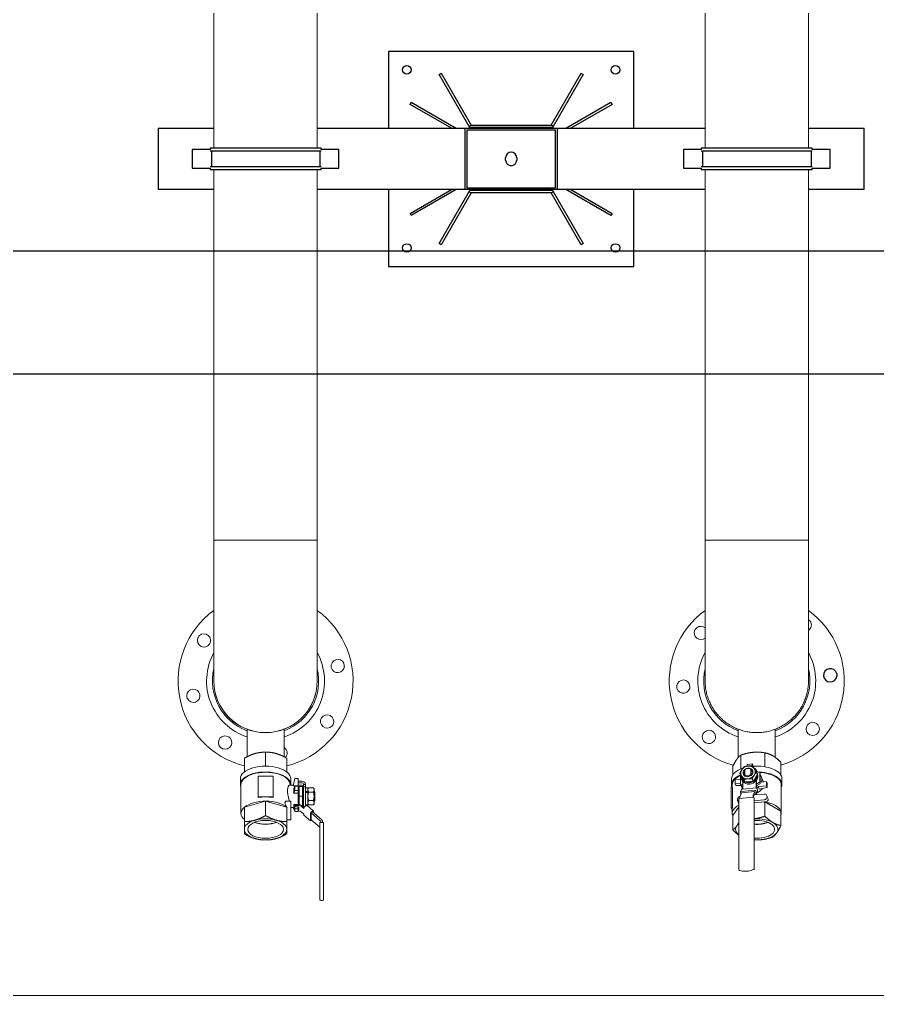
# Model space of a CAD drawing. Header units: millimetres. Extents: x 0 to 100323, y 0 to 59400.
# Drawn here: x 23916 to 25313, y 18704 to 20293 of the extents above; entities that cross this region are included whole.
import ezdxf

# ---------------------------------------------------------------- set-up
doc = ezdxf.new("R2010")
doc.units = ezdxf.units.MM
doc.header["$LTSCALE"] = 100
doc.layers.add('Detail Boundary', color=7, linetype='Continuous', lineweight=18)
doc.layers.add('Visible', color=7, linetype='Continuous', lineweight=25)
doc.layers.add('P_Biomass (BM)', color=150, linetype='Continuous', lineweight=18, true_color=0x007fff)

# ---------------------------------------------------------------- blocks, each defined once
blk = doc.blocks.new('2dDetail1')
at = {"layer": 'Detail Boundary', "flags": 128}
blk.add_lwpolyline([(211.552, 187.035), (311.266, 187.035), (311.266, 264.162), (211.552, 264.162), (211.552, 187.035)], dxfattribs=at)

msp = doc.modelspace()

# ---------------------------------------------------------------- linework, layer by layer
at = {"layer": 'P_Biomass (BM)'}
for p, q in [((24232.5, 20820.6), (24232.5, 20083.4)), ((24400.8, 20820.6), (24400.8, 20083.4)), ((25032.5, 20083.4), (25032.5, 20820.6)), ((25200.8, 20083.4), (25200.8, 20820.6)), ((24232.5, 20047.9), (24232.5, 19444.6)), ((24400.8, 20047.9), (24400.8, 19444.6)), ((25032.5, 19444.6), (25032.5, 20047.9)), ((25200.8, 19444.6), (25200.8, 20047.9)), ((24232.5, 19444.6), (24400.8, 19444.6)), ((24232.5, 19444.6), (24400.8, 19444.6)), ((24232.5, 19444.6), (24232.5, 19215.6)), ((24400.8, 19215.6), (24400.8, 19444.6)), ((25032.5, 19444.6), (25200.8, 19444.6)), ((25032.5, 19444.6), (25032.5, 19444.6)), ((25200.8, 19444.6), (25032.5, 19444.6)), ((25032.5, 19444.6), (25032.5, 19215.6)), ((25200.8, 19444.6), (25200.8, 19444.6)), ((25200.8, 19215.6), (25200.8, 19444.6)), ((24286.5, 19137.1), (24286.5, 19092.1)), ((24346.8, 19137.1), (24346.8, 19092.1)), ((25086.5, 19137.1), (25086.5, 19091.2)), ((25146.8, 19137.1), (25146.8, 19091.1)), ((24282.1, 19067.6), (24282.1, 19089.8)), ((24316.6, 19077), (24316.6, 19099.7)), ((24351.1, 19067.6), (24351.1, 19089.8)), ((25090.8, 19072.4), (25090.8, 19095)), ((25130, 19075.9), (25130, 19098.6)), ((25077.5, 19062.5), (25077.5, 19076.2)), ((25094.2, 19075.3), (25095.2, 19075.4)), ((25094.2, 19074.1), (25094.2, 19075.3)), ((25097.2, 19070.9), (25097.2, 19062.5)), ((25101.4, 19079.8), (25109.3, 19080.5)), ((25107, 19063.4), (25107, 19071.8)), ((25108.9, 19066.8), (25107.3, 19071)), ((25108.8, 19077.5), (25109.1, 19077.2)), ((25111.7, 19074.7), (25109.9, 19079.7)), ((25110.2, 19076.1), (25109.9, 19077.1)), ((25109.9, 19076.4), (25115.7, 19070.9)), ((25115.7, 19070.9), (25115.7, 19069.4)), ((25115.7, 19070.9), (25116.2, 19069.5)), ((25116.2, 19069.5), (25116.2, 19068.7)), ((25155.8, 19062.5), (25155.8, 19083.4)), ((24275.6, 19056.5), (24275.6, 19046.9)), ((24316.6, 19060.4), (24304.5, 19060.4)), ((24304.5, 19060.4), (24304.5, 19026.9)), ((24328.8, 19060.4), (24316.6, 19060.4)), ((24328.8, 19026.9), (24328.8, 19060.4)), ((24357.6, 19056.5), (24357.6, 19046.9)), ((24364.1, 19056.9), (24361.4, 19045.1)), ((24369.6, 19056.9), (24364.1, 19056.9)), ((24369.6, 19045.1), (24369.6, 19056.9)), ((25075.6, 19056.5), (25075.6, 19046.9)), ((25081.4, 19055), (25089.8, 19055.7)), ((25081.4, 19048.1), (25081.4, 19055)), ((25090.3, 19061), (25088.9, 19064.9)), ((25090, 19061.8), (25090, 19047.9)), ((25091.2, 19059.7), (25090.4, 19059.5)), ((25090.9, 19060.1), (25091, 19059.6)), ((25091.7, 19054.9), (25091, 19056.9)), ((25097.1, 19051.3), (25095.7, 19055.1)), ((25110.7, 19052.5), (25109.3, 19056.4)), ((25115.7, 19053.3), (25115.7, 19041.6)), ((25117.5, 19063.5), (25116.1, 19067.4)), ((25121.5, 19066.8), (25116.2, 19069)), ((25116.2, 19054), (25116.2, 19041.6)), ((25118, 19064.6), (25117.2, 19066.6)), ((25122.4, 19064.3), (25121.5, 19066.8)), ((25121.5, 19050.8), (25121.5, 19066.8)), ((25122.4, 19048.3), (25122.4, 19064.3)), ((25123.9, 19060.1), (25127, 19051.8)), ((25157.6, 19056.5), (25157.6, 19046.9)), ((24276.6, 19046.9), (24276.6, 18999.9)), ((24361.6, 19045.8), (24355.6, 19045.8)), ((24356.6, 19046.9), (24356.6, 19045.8)), ((24361.4, 19045.1), (24369.6, 19045.1)), ((24362.4, 19040.1), (24364.4, 19044.3)), ((24364.4, 19037.4), (24364.4, 19044.3)), ((24364.4, 19044.3), (24369.6, 19044.3)), ((24369.6, 19052.3), (24375.6, 19052.3)), ((24375.6, 19049.7), (24369.6, 19049.7)), ((24369.6, 19045.7), (24375.6, 19045.7)), ((24369.6, 19045.1), (24369.6, 19044.3)), ((24369.6, 19037.4), (24369.6, 19044.3)), ((24371.6, 19041.8), (24369.6, 19041.8)), ((24371.6, 19043.8), (24376.6, 19043.8)), ((24371.6, 19043.8), (24371.6, 19027.8)), ((24376.6, 19043.8), (24376.6, 19027.8)), ((24378.6, 19043.5), (24378.6, 19047.1)), ((24378.6, 19047.1), (24381.6, 19047.1)), ((24381.6, 19043.5), (24378.6, 19043.5)), ((24378.6, 19043.5), (24378.6, 19013.6)), ((24381.6, 19043.5), (24381.6, 19047.1)), ((24381.6, 19043.5), (24381.6, 19040.8)), ((24381.6, 19041.8), (24385.6, 19041.8)), ((24381.6, 19035.7), (24381.6, 19040.8)), ((24385.6, 19035.7), (24385.6, 19041.8)), ((24385.6, 19039.8), (24386.7, 19041.7)), ((24386.7, 19041.7), (24394.6, 19041.7)), ((24395.6, 19039.8), (24394.6, 19041.7)), ((24395.6, 19038.2), (24395.6, 19039.8)), ((24395.6, 19027.8), (24395.6, 19038.2)), ((25076.9, 19042.9), (25075.1, 19042.8)), ((25075.1, 19009.2), (25075.1, 19042.8)), ((25076.6, 19046.9), (25076.6, 19042.9)), ((25076.9, 19042.9), (25076.9, 19009.4)), ((25081.4, 19048.1), (25089.8, 19048.8)), ((25082.4, 19045.5), (25081.4, 19048.1)), ((25091, 19045.3), (25082.4, 19045.5)), ((25090, 19047.9), (25094, 19046.2)), ((25090.9, 19045.4), (25090, 19047.9)), ((25092, 19038.8), (25090, 19034.8)), ((25090.9, 19045.4), (25094, 19044.1)), ((25091, 19045.4), (25093.1, 19039.5)), ((25113.8, 19037.7), (25091.2, 19035.6)), ((25115.7, 19041.6), (25093.1, 19039.5)), ((25094, 19051.3), (25094, 19039.6)), ((25116.2, 19047.6), (25121.5, 19050.8)), ((25116.2, 19044.6), (25122.4, 19048.3)), ((25117.4, 19040.3), (25117.9, 19036.5)), ((25119.3, 19043.7), (25132.6, 19045)), ((25119.3, 19043.7), (25120.7, 19039.7)), ((25133.6, 19042.3), (25120.7, 19039.7)), ((25121.5, 19050.8), (25122.4, 19048.3)), ((25124, 19051.1), (25132.6, 19051.9)), ((25132.6, 19045), (25132.6, 19051.9)), ((25132.6, 19051.9), (25133.6, 19049.2)), ((25132.6, 19045), (25133.6, 19042.3)), ((25133.6, 19042.3), (25133.6, 19049.2)), ((25156.6, 19046.9), (25156.6, 18999.9)), ((24304.5, 19026.9), (24316.6, 19026.9)), ((24304.5, 19025.9), (24304.5, 19026.9)), ((24316.6, 19026.9), (24328.8, 19026.9)), ((24328.8, 19025.9), (24328.8, 19026.9)), ((24362.4, 19033.1), (24364.4, 19037.4)), ((24362.4, 19033.1), (24369.6, 19033.1)), ((24364.4, 19037.4), (24369.6, 19037.4)), ((24369.6, 19037.4), (24369.6, 19033.1)), ((24369.6, 19033.1), (24369.6, 19014.6)), ((24371.6, 19027.8), (24376.6, 19027.8)), ((24371.6, 19027.8), (24371.6, 19014.6)), ((24378.6, 19035.8), (24376.6, 19035.8)), ((24378.6, 19035.7), (24376.6, 19035.7)), ((24376.6, 19027.8), (24376.6, 19012.2)), ((24376.6, 19024.9), (24378.6, 19024.9)), ((24381.6, 19034.1), (24381.6, 19035.7)), ((24385.6, 19035.7), (24381.6, 19035.7)), ((24381.6, 19034.1), (24381.6, 19033.8)), ((24381.6, 19025.8), (24381.6, 19033.8)), ((24385.6, 19033.8), (24381.6, 19033.8)), ((24381.6, 19025.8), (24381.6, 19013.6)), ((24385.6, 19034.6), (24385.6, 19035.7)), ((24385.6, 19034.6), (24385.6, 19033.8)), ((24385.6, 19013.8), (24385.6, 19033.8)), ((24386.7, 19034.7), (24394.6, 19034.7)), ((24396.6, 19034.8), (24395.6, 19035.8)), ((24395.6, 19017.4), (24395.6, 19027.8)), ((24396.6, 19034.8), (24396.6, 19034.6)), ((24396.6, 19034.6), (24396.6, 19026.1)), ((24396.6, 19026.1), (24396.6, 19020.8)), ((25087.4, 18909.7), (25087.4, 19023.6)), ((25110.3, 19026.4), (25088.7, 19024.4)), ((25088.9, 19025.4), (25088.9, 19024.4)), ((25091.9, 19033.7), (25089.3, 19028.2)), ((25090.4, 19030.5), (25089.9, 19034)), ((25091.9, 19033.7), (25113.6, 19035.7)), ((25110.6, 19027.4), (25110.6, 19026.4)), ((25113.6, 19035.7), (25110.9, 19030.2)), ((25114, 19032.8), (25111.3, 19027.3)), ((25112.6, 19024.3), (25112, 19025.8)), ((25127.9, 19031.5), (25112.6, 19030.1)), ((25112.6, 18910.2), (25112.6, 19024.2)), ((25112.6, 19020.4), (25127.9, 19021.8)), ((25114.7, 19030.9), (25113, 19030.8)), ((25113.6, 19035.7), (25114, 19032.8)), ((25116, 19032.5), (25115.5, 19036.4)), ((25117.8, 19035.7), (25115.9, 19031.7)), ((25116.4, 19032.8), (25116.8, 19032.8)), ((25116.6, 19033.3), (25116.8, 19032.8)), ((25116.8, 19032.8), (25116.8, 19033.6)), ((25134.8, 19024.1), (25133.1, 19028.6)), ((24316.6, 19019.9), (24282.1, 19009.9)), ((24282.1, 19009.9), (24282.1, 18986.6)), ((24351.1, 19009.9), (24316.6, 19019.9)), ((24316.6, 19019.9), (24316.6, 18996.5)), ((24350.2, 19019.9), (24357.6, 19019.9)), ((24351.1, 19009.9), (24351.1, 18986.6)), ((24357.6, 19009.4), (24357.6, 19019.9)), ((24362.6, 19009.8), (24357.6, 19009.8)), ((24357.6, 19009.4), (24357.6, 18990.4)), ((24364.1, 19003.5), (24361.6, 19009.8)), ((24369.6, 19014.6), (24362.4, 19014.6)), ((24362.4, 19014.6), (24364.4, 19007.3)), ((24362.4, 19010.6), (24364.4, 19003.3)), ((24364.4, 19007.3), (24364.4, 19003.3)), ((24364.4, 19007.3), (24369.6, 19007.3)), ((24370.9, 19014.6), (24364.7, 19014.6)), ((24364.7, 19012.9), (24364.7, 19014.6)), ((24370.9, 19012.9), (24364.7, 19012.9)), ((24364.7, 19012.9), (24364.7, 19010.6)), ((24370.9, 19010.6), (24364.7, 19010.6)), ((24369.6, 19014.6), (24369.6, 19014.6)), ((24369.6, 19007.3), (24369.6, 19010.6)), ((24370.9, 19007.9), (24369.6, 19007.9)), ((24369.6, 19007.3), (24369.6, 19003.3)), ((24369.6, 19006.1), (24370.9, 19006.1)), ((24370.9, 19006.1), (24370.9, 19010.6)), ((24379, 19007.7), (24374.5, 19011.6)), ((24379.3, 19009.8), (24375.9, 19012.8)), ((24378.6, 19019.8), (24376.6, 19019.8)), ((24378.6, 19013.6), (24378.6, 19010.5)), ((24379, 19007.7), (24379, 19009)), ((24382.9, 19013.1), (24380, 19010.6)), ((24381.6, 19013.8), (24385.6, 19013.8)), ((24383.8, 19013.5), (24394.4, 19004.3)), ((24385.6, 19015.8), (24386.7, 19014)), ((24386.7, 19020.9), (24394.6, 19020.9)), ((24386.7, 19014), (24394.6, 19014)), ((24395.6, 19015.8), (24394.6, 19014)), ((24396.6, 19020.8), (24395.6, 19019.8)), ((24395.6, 19015.8), (24395.6, 19017.4)), ((25076.9, 19009.4), (25075.1, 19009.2)), ((25076.6, 19005), (25075.1, 19009.2)), ((25076.6, 19006.9), (25076.6, 18999.9)), ((25087.4, 19010.4), (25077.5, 18996.3)), ((25086.9, 19016.7), (25085.2, 19021.3)), ((25130, 19018.7), (25112.6, 19017.1)), ((25155.8, 19003.5), (25130, 19018.7)), ((25130, 19018.7), (25130, 18995.4)), ((24357.6, 18989.7), (24357.6, 18990.4)), ((24364.3, 19003.5), (24364.1, 19003.5)), ((24364.4, 19003.3), (24369.6, 19003.3)), ((24370.9, 19003.9), (24369.6, 19003.9)), ((24379, 18998.7), (24374.5, 19002.6)), ((24379, 18997.5), (24379, 18998.7)), ((24379, 18997.2), (24389.7, 18988.1)), ((24389.6, 18988.3), (24389.6, 18999.8)), ((24390.6, 19001.4), (24393.5, 19003.9)), ((24393.1, 19002.6), (24391, 19000.7)), ((24391, 19000.7), (24391, 18989.7)), ((24391, 19000.7), (24405.7, 18988)), ((24391, 18989.7), (24405.1, 18977.5)), ((24393.1, 19002.6), (24407.9, 18989.8)), ((24394.5, 19001.4), (24394.5, 19004.1)), ((25077.5, 18996.3), (25077.5, 18973)), ((25155.8, 19003.5), (25155.8, 18980.2)), ((24351.1, 18989.7), (24357.6, 18989.7)), ((24390.6, 18988.4), (24391.6, 18989.2)), ((24405.1, 18870.5), (24405.1, 18984.4)), ((24406.6, 18986.1), (24406.6, 18985.1)), ((24406.6, 18985.1), (24409.6, 18985.1)), ((24409.6, 18986.1), (24409.6, 18985.1)), ((24411.1, 18984.4), (24411.1, 18870.5)), ((25088.1, 18907.7), (25087.5, 18909.2)), ((24405.1, 18870.5), (24405.1, 18859.5)), ((24411.1, 18859.5), (24411.1, 18870.5)), ((24406.6, 18858), (24409.6, 18858))]:
    msp.add_line(p, q, dxfattribs=at)
for centre, radius, start, end in [((24316.6, 19215.6), 142.5, 126.1944, 255.9892), ((24316.6, 19215.6), 142.5, 284.0108, 53.8056), ((25116.6, 19215.6), 142.5, 126.1944, 254.4678), ((25116.6, 19215.6), 142.5, 285.9572, 53.8056), ((25194.7, 19306.8), 10.8, 304.5295, 36.5033), ((24216.4, 19281.6), 10.8, 159.5753, 133.7362), ((25025.5, 19293.7), 10.8, 152.3424, 310.585), ((25025.5, 19293.7), 10.8, 49.415, 126.5033), ((24316.6, 19215.6), 96, 151.2304, 251.6958), ((24316.6, 19215.6), 96, 288.3042, 28.7696), ((25116.6, 19215.6), 96, 151.2304, 251.6958), ((25116.6, 19215.6), 96, 288.3042, 28.7696), ((24434.2, 19239.9), 10.8, 24.5753, 358.7362), ((24316.6, 19215.6), 86.5, 166.614, 249.601), ((24316.6, 19215.6), 86.5, 290.399, 13.386), ((25116.6, 19215.6), 86.5, 166.614, 249.601), ((25116.6, 19215.6), 86.5, 290.399, 13.386), ((24316.6, 19215.6), 84.2, 180, 0), ((24316.6, 19215.6), 84.1, 180, 0), ((24997, 19206.4), 10.8, 197.3424, 171.5033), ((24199.1, 19191.4), 10.8, 204.5753, 178.7362), ((24416.9, 19149.7), 10.8, 339.5753, 313.7362), ((25038.6, 19124.5), 10.8, 242.3424, 216.5033), ((25207.8, 19137.6), 10.8, 332.3424, 306.5033), ((24250.7, 19115.4), 10.8, 249.5753, 223.7362), ((24340.9, 19098.1), 10.8, 318.5962, 56.6725), ((25111.1, 18910.2), 1.5, 294.2172, 0), ((25088.9, 18909.7), 1.5, 180, 200.2548), ((25089.5, 18908.3), 1.5, 200.2548, 255.1433), ((24406.6, 18859.5), 1.5, 180, 270), ((24409.6, 18859.5), 1.5, 270, 0)]:
    msp.add_arc(centre, radius, start, end, dxfattribs=at)
for centre, major_axis, ratio, start_param, end_param in [((24316.6, 19056.5), (41, 0), 0.5, 0, 3.141593), ((25116.6, 19056.5), (-41, 0), 0.5, 5.302339, 6.283185), ((25102.3, 19066.7), (-11.3, -4.2), 0.85165, 5.455089, 6.502286), ((25104.1, 19061.7), (-13.1, -4.8), 0.85165, 6.057227, 9.954846), ((25102.3, 19066.7), (-11.3, -4.2), 0.85165, 4.407891, 5.455089), ((25102.3, 19066.7), (-7.51, -2.77), 0.85165, 5.083023, 6.874352), ((25102.4, 19066.3), (-6.57, -2.42), 0.85165, 5.269821, 6.702446), ((25102.1, 19067.2), (6.57, 2.42), 0.85165, 0.470695, 2.061901), ((25102.3, 19066.7), (7.51, 2.77), 0.85165, 0.591167, 1.94143), ((25102, 19073.8), (-0.55, 5.97), 0.157136, 0, 1.007821), ((25102.3, 19066.7), (11.3, 4.2), 0.85165, 0.219101, 1.266298), ((25102.3, 19066.7), (7.51, 2.77), 0.85165, 5.083023, 6.874352), ((25102.4, 19066.3), (6.57, 2.42), 0.85165, 5.203494, 6.753881), ((25109.9, 19074.5), (-0.55, 5.97), 0.157136, 5.752309, 7.323105), ((25109.9, 19074.5), (-0.28, 2.99), 0.157136, 5.752309, 6.820249), ((25116.6, 19056.5), (41, 0), 0.5, 0, 1.7101), ((25102.3, 19066.7), (11.3, 4.2), 0.85165, 5.455089, 6.502286), ((24316.6, 19046.9), (41, 0), 0.5, 6.231818, 9.646092), ((24316.6, 19046.9), (40, 0), 0.5, 0, 3.141593), ((25116.6, 19046.9), (-41, 0), 0.5, 5.426075, 6.478598), ((25116.6, 19046.9), (-40, 0), 0.5, 5.440829, 6.283185), ((25107, 19053.9), (16.9, 6.2), 0.85165, 2.555602, 2.613002), ((25104.8, 19059.8), (-13.1, -4.8), 0.85165, 0, 0.362448), ((25102.3, 19066.7), (-11.3, -4.2), 0.85165, 0.219101, 1.266298), ((25104.8, 19059.8), (-13.1, -4.8), 0.85165, 0.362448, 2.170148), ((25104, 19062.1), (-6.57, -2.42), 0.85165, 5.805846, 5.896738), ((25102.1, 19067.2), (-6.57, -2.42), 0.85165, 0.470695, 2.061901), ((25102.3, 19066.7), (-7.51, -2.77), 0.85165, 0.591167, 1.94143), ((25102.3, 19066.7), (11.3, 4.2), 0.85165, 4.407891, 5.455089), ((25104, 19062.1), (6.57, 2.42), 0.85165, 0.386447, 0.470695), ((25104.8, 19059.8), (13.1, 4.8), 0.85165, 5.311741, 6.283185), ((25116.6, 19046.9), (41, 0), 0.5, 6.061871, 7.766096), ((25116.6, 19046.9), (40, 0), 0.5, 0, 1.448844), ((25107, 19053.9), (16.9, 6.2), 0.85165, 5.697207, 6.497541), ((24358.3, 19027.8), (-2.2, -18), 0.197595, 1.894096, 2.342282), ((24375.6, 19047.1), (6, 0), 0.866025, 0, 1.570796), ((24375.6, 19047.1), (3, 0), 0.866025, 0, 1.570796), ((24375.6, 19043.1), (3, 0), 0.866025, 0, 1.570796), ((25107, 19053.9), (-16.9, -6.2), 0.85165, 6.20278, 6.260181), ((25107, 19053.9), (-16.9, -6.2), 0.85165, 0.174082, 0.441935), ((25093.3, 19038.1), (-1.35, 0.65), 0.955761, 5.275966, 6.283185), ((25114, 19036.2), (-1.35, 0.65), 0.955761, 3.70517, 5.275966), ((25115.9, 19040.2), (1.35, -0.65), 0.955761, 0.563577, 2.134374), ((25107, 19053.9), (-16.9, -6.2), 0.85165, 1.826071, 2.030085), ((24316.6, 19006.9), (-40, 0), 0.5, 4.712389, 5.021485), ((24316.6, 19006.9), (-40, 0), 0.5, 4.403293, 4.712389), ((25090.5, 19023.2), (-5.25, -1.94), 0.85165, 4.660526, 6.958607), ((25088.9, 19023.6), (-1.5, 0), 0.5, 4.894844, 6.283185), ((25090, 19022.4), (-0.55, 5.97), 0.157136, 0.254521, 1.03992), ((25091.4, 19034.1), (-1.35, 0.65), 0.955761, 5.275966, 6.846763), ((25110.6, 19025.6), (1.5, 0), 0.5, 0.182455, 1.753252), ((25111.7, 19024.4), (-0.55, 5.97), 0.157136, 0.254521, 1.03992), ((25111.7, 19024.4), (-0.28, 2.99), 0.157136, 0.254521, 0.860397), ((25111.1, 19024.2), (1.5, 0), 0.5, 0, 0.182455), ((25114.5, 19032.4), (1.35, -0.65), 0.955761, 5.275966, 6.846763), ((25116.4, 19036.3), (1.35, -0.65), 0.955761, 0, 0.563577), ((25127.9, 19026.7), (5.25, 1.94), 0.85165, 4.407891, 7.549484), ((24316.6, 18999.9), (-40, 0), 0.5, 3.636557, 6.813792), ((24358.3, 19027.8), (3.7, -18), 0.111151, 0.276951, 0.725137), ((24370.9, 19008.5), (-7, 0), 0.866025, 3.926991, 4.712389), ((24370.9, 19008.5), (-5, 0), 0.866025, 3.926991, 4.712389), ((24384.6, 19013.6), (-6, 0), 0.866025, 0, 0.650369), ((24380, 19009.9), (-0.98, -1.13), 0.353553, 4.324792, 5.895589), ((24384.6, 19013.6), (-3, 0), 0.866025, 0, 0.509755), ((24382.9, 19012.3), (0.98, 1.13), 0.353553, 0, 1.1832), ((25116.6, 18999.9), (-40, 0), 0.5, 5.53041, 6.486523), ((25116.6, 19006.9), (-40, 0), 0.5, 6.156545, 6.283185), ((25116.6, 18999.9), (40, 0), 0.5, 6.079847, 7.541473), ((24316.6, 18974), (-34.5, 0), 0.5, 4.18879, 5.235988), ((24316.6, 18999.9), (-40, 0), 0.5, 2.610986, 2.646629), ((24370.9, 18999.5), (-5, 0), 0.866025, 3.926991, 4.712389), ((24380, 18998.4), (-0.98, -1.13), 0.353553, 5.895589, 6.283185), ((24390.6, 19000.7), (-0.98, -1.13), 0.353553, 4.324792, 5.895589), ((24393.5, 19003.1), (0.98, 1.13), 0.353553, 5.895589, 7.466385), ((24403.6, 18986.1), (6, 0), 0.866025, 0, 0.785398), ((25116.6, 18974), (-34.5, 0), 0.5, 3.847647, 4.82896), ((24316.6, 18974), (-34.5, 0), 0.5, 5.235988, 6.283185), ((24316.6, 18974), (-34.5, 0), 0.5, 0, 1.047198), ((24316.6, 18996.2), (28.3, 0), 0.5, 4.019103, 5.405675), ((24316.6, 18996.2), (27.4, 0), 0.5, 4.026243, 5.398535), ((24316.6, 18974), (34.5, 0), 0.5, 0, 1.047198), ((24316.6, 18974), (34.5, 0), 0.5, 5.235988, 6.283185), ((24390.6, 18989.2), (-0.98, -1.13), 0.353553, 5.895589, 7.466385), ((24406.6, 18984.4), (-1.5, 0), 0.5, 4.712389, 6.283185), ((24403.6, 18986.1), (3, 0), 0.866025, 0, 0.785398), ((24409.6, 18984.4), (1.5, 0), 0.5, 0, 1.570796), ((25116.6, 18974), (-34.5, 0), 0.5, 5.942042, 6.845284), ((25116.6, 18974), (-34.5, 0), 0.5, 5.721086, 5.942042), ((25116.6, 18974), (29.1, 0), 0.5, 4.573902, 7.992468), ((25116.6, 18996.2), (27.4, 0), 0.5, 4.565415, 5.398535), ((25116.6, 18996.2), (28.3, 0), 0.5, 4.569945, 5.405675), ((25116.6, 18974), (34.5, 0), 0.5, 5.942042, 6.989239), ((24316.6, 18974), (34.5, 0), 0.5, 4.18879, 5.235988), ((25116.6, 18974), (34.5, 0), 0.5, 4.894844, 5.942042), ((25116.6, 18974), (34.5, 0), 0.5, 4.595818, 4.894844)]:
    msp.add_ellipse(centre, major_axis=major_axis, ratio=ratio, start_param=start_param, end_param=end_param, dxfattribs=at)
msp.add_ellipse((24316.6, 18974), major_axis=(29.1, 0), ratio=0.5, dxfattribs=at)
for points, knots in [([(25200.8, 19315.6), (25201.4, 19315.2), (25202.1, 19314.6), (25202.9, 19313.8), (25203.1, 19313.5), (25203.3, 19313.2)], [-2.0661836, -2.0661836, -2.0661836, -2.0661836, -1.8229843, -1.8229843, -1.7097702, -1.7097702, -1.7097702, -1.7097702]), ([(25016, 19298.7), (25016.1, 19299), (25016.3, 19299.2), (25016.9, 19300.3), (25017.5, 19301), (25018.5, 19301.9), (25018.8, 19302.1), (25019.1, 19302.3)], [-2.1952792, -2.1952792, -2.1952792, -2.1952792, -2.0993492, -2.0993492, -1.8229843, -1.8229843, -1.7097702, -1.7097702, -1.7097702, -1.7097702]), ([(24206.3, 19285.3), (24206.4, 19285.6), (24206.5, 19285.9), (24207.1, 19287), (24207.6, 19287.8), (24208.4, 19288.8), (24208.7, 19289.1), (24208.9, 19289.4)], [-2.1952792, -2.1952792, -2.1952792, -2.1952792, -2.0993492, -2.0993492, -1.8229843, -1.8229843, -1.7097702, -1.7097702, -1.7097702, -1.7097702]), ([(24443.9, 19244.3), (24444.1, 19244), (24444.2, 19243.8), (24444.6, 19242.6), (24444.8, 19241.7), (24444.9, 19240.4), (24444.9, 19240), (24444.9, 19239.6)], [-2.1952792, -2.1952792, -2.1952792, -2.1952792, -2.0993492, -2.0993492, -1.8229843, -1.8229843, -1.7097702, -1.7097702, -1.7097702, -1.7097702]), ([(25200.8, 19215.6), (25200.8, 19213), (25200.7, 19210.3), (25200.1, 19204.8), (25199.7, 19202), (25198.6, 19196.4), (25197.9, 19193.7), (25196.3, 19188.4), (25195.4, 19185.8), (25193.4, 19181), (25192.2, 19178.6), (25189.6, 19173.7), (25188.2, 19171.2), (25185, 19166.5), (25183.3, 19164.2), (25179.8, 19160), (25178, 19158), (25174.3, 19154.3), (25172.3, 19152.5), (25168, 19148.9), (25165.7, 19147.2), (25161, 19144.1), (25158.6, 19142.6), (25153.7, 19140), (25151.2, 19138.9), (25146.4, 19136.9), (25143.9, 19136), (25138.6, 19134.3), (25135.8, 19133.6), (25130.3, 19132.5), (25127.5, 19132.1), (25121.9, 19131.6), (25119.2, 19131.5), (25116.6, 19131.5), (25114, 19131.5), (25111.3, 19131.6), (25105.8, 19132.1), (25103, 19132.5), (25097.4, 19133.6), (25094.7, 19134.3), (25089.4, 19136), (25086.8, 19136.9), (25082, 19138.9), (25079.6, 19140), (25074.7, 19142.6), (25072.2, 19144.1), (25067.5, 19147.2), (25065.2, 19148.9), (25061, 19152.5), (25059, 19154.3), (25055.3, 19158), (25053.5, 19160), (25049.9, 19164.2), (25048.2, 19166.5), (25045.1, 19171.2), (25043.6, 19173.7), (25041, 19178.6), (25039.9, 19181), (25037.9, 19185.8), (25037, 19188.4), (25035.3, 19193.7), (25034.6, 19196.4), (25033.5, 19202), (25033.1, 19204.8), (25032.6, 19210.3), (25032.5, 19213), (25032.5, 19215.6)], [37.386901, 37.386901, 37.386901, 37.386901, 38.165794, 38.165794, 38.944688, 38.944688, 39.723582, 39.723582, 40.502476, 40.502476, 41.281369, 41.281369, 42.060263, 42.060263, 42.839157, 42.839157, 43.618051, 43.618051, 44.396944, 44.396944, 45.175838, 45.175838, 45.954732, 45.954732, 46.733626, 46.733626, 47.51252, 47.51252, 48.291413, 48.291413, 49.070307, 49.070307, 49.849201, 49.849201, 49.849201, 50.628095, 50.628095, 51.406988, 51.406988, 52.185882, 52.185882, 52.964776, 52.964776, 53.74367, 53.74367, 54.522563, 54.522563, 55.301457, 55.301457, 56.080351, 56.080351, 56.859245, 56.859245, 57.638138, 57.638138, 58.417032, 58.417032, 59.195926, 59.195926, 59.97482, 59.97482, 60.753713, 60.753713, 61.532607, 61.532607, 62.311501, 62.311501, 62.311501, 62.311501]), ([(24986.7, 19203.2), (24986.7, 19203.3), (24986.6, 19203.4), (24986.2, 19204.9), (24986.1, 19206.3), (24986.3, 19207.8), (24986.3, 19207.9), (24986.4, 19208)], [-3.2252988, -3.2252988, -3.2252988, -3.2252988, -3.177097, -3.177097, -2.688345, -2.688345, -2.659356, -2.659356, -2.659356, -2.659356]), ([(24189.3, 19186.9), (24189.2, 19187.2), (24189.1, 19187.5), (24188.7, 19188.7), (24188.5, 19189.6), (24188.4, 19190.9), (24188.3, 19191.2), (24188.4, 19191.6)], [-2.1952792, -2.1952792, -2.1952792, -2.1952792, -2.0993492, -2.0993492, -1.8229843, -1.8229843, -1.7097702, -1.7097702, -1.7097702, -1.7097702]), ([(24426.9, 19145.9), (24426.8, 19145.6), (24426.7, 19145.3), (24426.2, 19144.2), (24425.7, 19143.4), (24424.8, 19142.4), (24424.6, 19142.2), (24424.3, 19141.9)], [-2.1952792, -2.1952792, -2.1952792, -2.1952792, -2.0993492, -2.0993492, -1.8229843, -1.8229843, -1.7097702, -1.7097702, -1.7097702, -1.7097702]), ([(25033.6, 19115), (25033.3, 19115.1), (25033, 19115.3), (25032, 19115.9), (25031.3, 19116.5), (25030.4, 19117.5), (25030.2, 19117.8), (25029.9, 19118.1)], [-2.1952792, -2.1952792, -2.1952792, -2.1952792, -2.0993492, -2.0993492, -1.8229843, -1.8229843, -1.7097702, -1.7097702, -1.7097702, -1.7097702]), ([(24246.9, 19105.3), (24246.6, 19105.4), (24246.3, 19105.5), (24245.2, 19106.1), (24244.4, 19106.6), (24243.4, 19107.4), (24243.2, 19107.7), (24242.9, 19107.9)], [-2.1952792, -2.1952792, -2.1952792, -2.1952792, -2.0993492, -2.0993492, -1.8229843, -1.8229843, -1.7097702, -1.7097702, -1.7097702, -1.7097702]), ([(24355.4, 19019.9), (24355.3, 19019.9), (24355.3, 19019.9), (24355.1, 19021), (24354.8, 19022.1), (24354.3, 19024.2), (24354, 19025.4), (24353.5, 19027.7), (24353.2, 19028.9), (24352.8, 19031.3), (24352.6, 19032.5), (24352.4, 19034.7), (24352.3, 19035.8), (24352.3, 19037.8), (24352.4, 19038.8), (24352.6, 19040.6), (24352.8, 19041.4), (24353.2, 19042.9), (24353.5, 19043.5), (24354, 19044.5), (24354.3, 19044.9), (24354.8, 19045.5), (24355.1, 19045.7), (24355.4, 19045.8), (24355.5, 19045.8), (24355.6, 19045.8)], [-7.240544, -7.240544, -7.240544, -7.240544, -7.234895, -7.234895, -6.89071, -6.89071, -6.545941, -6.545941, -6.201171, -6.201171, -5.856402, -5.856402, -5.511633, -5.511633, -5.166863, -5.166863, -4.822094, -4.822094, -4.477324, -4.477324, -4.132555, -4.132555, -3.78837, -3.78837, -3.665738, -3.665738, -3.665738, -3.665738]), ([(25126.1, 19040.8), (25125.7, 19040), (25125.1, 19039.3), (25123.9, 19037.9), (25123.1, 19037.2), (25121.4, 19036), (25120.5, 19035.4), (25118.6, 19034.4), (25117.7, 19034), (25116.8, 19033.6)], [-10.275322, -10.275322, -10.275322, -10.275322, -9.988957, -9.988957, -9.644187, -9.644187, -9.300003, -9.300003, -9.00433, -9.00433, -9.00433, -9.00433]), ([(25134.8, 19024.1), (25135, 19023.5), (25135.1, 19023), (25135.1, 19021.9), (25134.9, 19021.3), (25134.3, 19020.3), (25133.9, 19019.9), (25132.8, 19019.3), (25132.1, 19019), (25130.6, 19018.8), (25129.7, 19018.8), (25128.9, 19019)], [-1.979195, -1.979195, -1.979195, -1.979195, -1.811906, -1.811906, -1.600265, -1.600265, -1.388625, -1.388625, -1.137758, -1.137758, -0.886891, -0.886891, -0.886891, -0.886891]), ([(24350.2, 19019.9), (24349.9, 19019.9), (24349.5, 19019.8), (24349, 19019.5), (24348.7, 19019.1), (24348.3, 19018.3), (24348.2, 19017.7), (24348.2, 19017.1), (24348.2, 19016.5), (24348.3, 19015.8), (24348.7, 19014.3), (24349, 19013.6), (24349.7, 19012.3), (24350.1, 19011.6), (24351, 19010.3), (24351.4, 19009.8), (24351.8, 19009.4)], [-0.604094, -0.604094, -0.604094, -0.604094, -0.42328, -0.42328, -0.21164, -0.21164, 0, 0, 0, 0.21164, 0.21164, 0.42328, 0.42328, 0.674147, 0.674147, 0.925014, 0.925014, 0.925014, 0.925014]), ([(25086.9, 19016.7), (25087, 19016.6), (25087, 19016.5), (25087.2, 19016.2), (25087.3, 19016), (25087.4, 19015.9)], [0.1672897, 0.1672897, 0.1672897, 0.1672897, 0.2116401, 0.2116401, 0.3095525, 0.3095525, 0.3095525, 0.3095525]), ([(25089.1, 18906.8), (25090.5, 18906.4), (25092, 18906.1), (25095, 18905.8), (25096.6, 18905.7), (25099.7, 18905.8), (25101.2, 18905.9), (25104.3, 18906.4), (25105.8, 18906.8), (25108.8, 18907.7), (25110.3, 18908.2), (25111.7, 18908.9)], [5.8975334, 5.8975334, 5.8975334, 5.8975334, 6.0517941, 6.0517941, 6.2060549, 6.2060549, 6.3603157, 6.3603157, 6.5145765, 6.5145765, 6.6688372, 6.6688372, 6.6688372, 6.6688372])]:
    msp.add_open_spline(points, degree=3, knots=knots, dxfattribs=at)
for points, weights in [([(24282.1, 19089.8), (24291.4, 19095.1), (24299.4, 19097.4)], [1.65050105335, 1.77816775413, 1.77816775413]), ([(24299.4, 19097.4), (24307.4, 19099.7), (24316.6, 19099.7)], [1.77816775413, 1.77816775413, 1.65050105335]), ([(24316.6, 19099.7), (24325.9, 19099.7), (24333.9, 19097.4)], [1.65050105335, 1.77816775413, 1.77816775413]), ([(24333.9, 19097.4), (24341.9, 19095.1), (24351.1, 19089.8)], [1.77816775413, 1.77816775413, 1.65050105335]), ([(25077.5, 19076.2), (25081, 19083.9), (25084.1, 19088.2)], [1.65050105335, 1.77816775413, 1.77816775413]), ([(25084.1, 19088.2), (25087.2, 19092.6), (25090.8, 19095)], [1.77816775413, 1.77816775413, 1.65050105335]), ([(25090.8, 19095), (25101.3, 19098.6), (25110.4, 19099.4)], [1.65050105335, 1.77816775413, 1.77816775413]), ([(25110.4, 19099.4), (25119.5, 19100.3), (25130, 19098.6)], [1.77816775413, 1.77816775413, 1.65050105335]), ([(25130, 19098.6), (25136.9, 19097.2), (25142.9, 19093.7)], [1.65050105335, 1.77816775413, 1.77816775413]), ([(25142.9, 19093.7), (25148.9, 19090.1), (25155.8, 19083.4)], [1.77816775413, 1.77816775413, 1.65050105335]), ([(25088.9, 19064.9), (25090.5, 19068.4), (25092.1, 19070.9)], [1.66506350946, 1.79385662014, 1.79385662014]), ([(25092.1, 19070.9), (25093.7, 19073.5), (25095.7, 19075.9)], [1.79385662014, 1.79385662014, 1.66506350946]), ([(25095.7, 19075.9), (25099.1, 19076.8), (25102.3, 19077.1)], [1.66506350946, 1.79385662014, 1.79385662014]), ([(25097.2, 19070.9), (25097.3, 19071.3), (25097.4, 19071.6)], [1.09389498572, 1.12552357002, 1.14874156311]), ([(25102.3, 19077.1), (25105.5, 19077.3), (25109.3, 19077.2)], [1.79385662014, 1.79385662014, 1.66506350946]), ([(25107.2, 19072.5), (25107.1, 19072.2), (25107, 19071.8)], [1.14874156311, 1.12552357002, 1.09389498572]), ([(25107.3, 19071), (25107.3, 19071.7), (25107.2, 19072.5)], [1, 1.0040506254, 1]), ([(25109.3, 19077.2), (25110.9, 19075.1), (25112.5, 19072.8)], [1.66506350946, 1.79385662014, 1.79385662014]), ([(25112.5, 19072.8), (25114.1, 19070.5), (25116.1, 19067.4)], [1.79385662014, 1.79385662014, 1.66506350946]), ([(25092.1, 19060.5), (25090.5, 19062.8), (25088.9, 19064.9)], [1.79385662014, 1.79385662014, 1.66506350946]), ([(25093.9, 19055.6), (25092.3, 19057.9), (25090.3, 19061)], [1.79385662014, 1.79385662014, 1.66506350946]), ([(25095.7, 19055.1), (25093.7, 19058.3), (25092.1, 19060.5)], [1.66506350946, 1.79385662014, 1.79385662014]), ([(25097.1, 19051.3), (25095.5, 19053.3), (25093.9, 19055.6)], [1.66506350946, 1.79385662014, 1.79385662014]), ([(25095.7, 19055.1), (25099.1, 19056), (25102.3, 19056.3)], [1.66506350946, 1.79385662014, 1.79385662014]), ([(25097.4, 19060.8), (25097.3, 19061.7), (25097.2, 19062.5)], [1.14874156311, 1.12552357002, 1.09389498572]), ([(25102.3, 19056.3), (25105.5, 19056.6), (25109.3, 19056.4)], [1.79385662014, 1.79385662014, 1.66506350946]), ([(25107, 19063.4), (25107.1, 19062.6), (25107.2, 19061.7)], [1.09389498572, 1.12552357002, 1.14874156311]), ([(25107.2, 19061.7), (25107.3, 19062.1), (25107.3, 19062.5)], [1, 1.0040506254, 1]), ([(25112.5, 19062.4), (25110.9, 19059.9), (25109.3, 19056.4)], [1.79385662014, 1.79385662014, 1.66506350946]), ([(25114.3, 19057.5), (25112.7, 19054.9), (25110.7, 19052.5)], [1.79385662014, 1.79385662014, 1.66506350946]), ([(25116.1, 19067.4), (25114.1, 19065), (25112.5, 19062.4)], [1.66506350946, 1.79385662014, 1.79385662014]), ([(25117.5, 19063.5), (25115.9, 19060), (25114.3, 19057.5)], [1.66506350946, 1.79385662014, 1.79385662014]), ([(24385.6, 19038.2), (24385.6, 19039.8), (24386.7, 19041.7)], [1.79385662014, 1.79385662014, 1.66506350946]), ([(24386.7, 19034.7), (24385.6, 19036.6), (24385.6, 19038.2)], [1.66506350946, 1.79385662014, 1.79385662014]), ([(24395.6, 19038.2), (24395.6, 19039.8), (24394.6, 19041.7)], [1.79385662014, 1.79385662014, 1.66506350946]), ([(24394.6, 19034.7), (24395.6, 19036.6), (24395.6, 19038.2)], [1.66506350946, 1.79385662014, 1.79385662014]), ([(25097.1, 19051.3), (25100.9, 19051.1), (25104.1, 19051.4)], [1.66506350946, 1.79385662014, 1.79385662014]), ([(25104.1, 19051.4), (25107.3, 19051.6), (25110.7, 19052.5)], [1.79385662014, 1.79385662014, 1.66506350946]), ([(24385.6, 19027.8), (24385.6, 19031), (24386.7, 19034.7)], [1.79385662014, 1.79385662014, 1.66506350946]), ([(24386.7, 19020.9), (24385.6, 19024.6), (24385.6, 19027.8)], [1.66506350946, 1.79385662014, 1.79385662014]), ([(24395.6, 19027.8), (24395.6, 19031), (24394.6, 19034.7)], [1.79385662014, 1.79385662014, 1.66506350946]), ([(24394.6, 19020.9), (24395.6, 19024.6), (24395.6, 19027.8)], [1.66506350946, 1.79385662014, 1.79385662014]), ([(24396.6, 19034.6), (24396.2, 19035.1), (24395.6, 19035.7)], [1.09389498572, 1.12552357002, 1.14874156311]), ([(24395.6, 19024.9), (24396.2, 19025.5), (24396.6, 19026.1)], [1.14874156311, 1.12552357002, 1.09389498572]), ([(24386.7, 19020.9), (24385.6, 19019), (24385.6, 19017.4)], [1.66506350946, 1.79385662014, 1.79385662014]), ([(24385.6, 19017.4), (24385.6, 19015.8), (24386.7, 19014)], [1.79385662014, 1.79385662014, 1.66506350946]), ([(24394.6, 19020.9), (24395.6, 19019), (24395.6, 19017.4)], [1.66506350946, 1.79385662014, 1.79385662014]), ([(24395.6, 19017.4), (24395.6, 19015.8), (24394.6, 19014)], [1.79385662014, 1.79385662014, 1.66506350946]), ([(24316.6, 18996.5), (24307.4, 18991.2), (24299.4, 18988.9)], [1.65050105335, 1.77816775413, 1.77816775413]), ([(24333.9, 18988.9), (24325.9, 18991.2), (24316.6, 18996.5)], [1.77816775413, 1.77816775413, 1.65050105335]), ([(25130, 18995.4), (25120.7, 18992.2), (25112.6, 18991.2)], [1.65050105335, 1.76240552795, 1.77622168853]), ([(25142.9, 18985.1), (25136.9, 18988.7), (25130, 18995.4)], [1.77816775413, 1.77816775413, 1.65050105335]), ([(24299.4, 18988.9), (24291.4, 18986.6), (24282.1, 18986.6)], [1.77816775413, 1.77816775413, 1.65050105335]), ([(24282.1, 18986.6), (24282.1, 18978.6), (24282.1, 18974)], [1.65050105335, 1.77816775413, 1.77816775413]), ([(24282.1, 18974), (24282.1, 18969.3), (24282.1, 18966.7)], [1.77816775413, 1.77816775413, 1.65050105335]), ([(24351.1, 18986.6), (24341.9, 18986.6), (24333.9, 18988.9)], [1.65050105335, 1.77816775413, 1.77816775413]), ([(24351.1, 18974), (24351.1, 18978.6), (24351.1, 18986.6)], [1.77816775413, 1.77816775413, 1.65050105335]), ([(24351.1, 18966.7), (24351.1, 18969.3), (24351.1, 18974)], [1.65050105335, 1.77816775413, 1.77816775413]), ([(25084.1, 18979.7), (25081, 18975.4), (25077.5, 18973)], [1.77816775413, 1.77816775413, 1.65050105335]), ([(25087.4, 18985.1), (25085.7, 18982), (25084.1, 18979.7)], [1.74283477878, 1.77816775413, 1.77816775413]), ([(25155.8, 18980.2), (25148.9, 18981.6), (25142.9, 18985.1)], [1.65050105335, 1.77816775413, 1.77816775413]), ([(25149.1, 18968.2), (25152.2, 18972.5), (25155.8, 18980.2)], [1.77816775413, 1.77816775413, 1.65050105335]), ([(24282.1, 18966.7), (24291.4, 18961.3), (24299.4, 18959)], [1.65050105335, 1.77816775413, 1.77816775413]), ([(24299.4, 18959), (24307.4, 18956.7), (24316.6, 18956.7)], [1.77816775413, 1.77816775413, 1.65050105335]), ([(24316.6, 18956.7), (24325.9, 18956.7), (24333.9, 18959)], [1.65050105335, 1.77816775413, 1.77816775413]), ([(24333.9, 18959), (24341.9, 18961.3), (24351.1, 18966.7)], [1.77816775413, 1.77816775413, 1.65050105335]), ([(25077.5, 18973), (25082.8, 18967.8), (25087.4, 18964.6)], [1.65050105335, 1.74701536247, 1.77056615167]), ([(25122.9, 18957), (25132, 18957.8), (25142.5, 18961.5)], [1.77816775413, 1.77816775413, 1.65050105335]), ([(25142.5, 18961.5), (25146, 18963.8), (25149.1, 18968.2)], [1.65050105335, 1.77816775413, 1.77816775413]), ([(25112.6, 18956.8), (25117.9, 18956.5), (25122.9, 18957)], [1.73918198231, 1.77816775413, 1.77816775413])]:
    msp.add_rational_spline(points, weights, degree=2, dxfattribs=at)
msp.add_open_spline([(25127, 19051.8), (25127, 19051.7), (25127.1, 19051.5), (25127.1, 19051.4)], degree=3, dxfattribs=at)
at = {"layer": 'Visible'}
for p, q in [((24516.6, 20240.6), (24516.6, 20115.6)), ((24916.6, 20240.6), (24516.6, 20240.6)), ((24916.6, 20115.6), (24916.6, 20240.6)), ((24599.3, 20203.2), (24602.8, 20205.2)), ((24648.2, 20118.6), (24599.3, 20203.2)), ((24602.8, 20205.2), (24651.6, 20120.6)), ((24781.6, 20120.6), (24830.5, 20205.2)), ((24833.9, 20203.2), (24785.1, 20118.6)), ((24830.5, 20205.2), (24833.9, 20203.2)), ((24552, 20154.5), (24554, 20157.9)), ((24619.3, 20115.6), (24552, 20154.5)), ((24554, 20157.9), (24627.3, 20115.6)), ((24805.9, 20115.6), (24879.2, 20157.9)), ((24881.2, 20154.5), (24813.9, 20115.6)), ((24879.2, 20157.9), (24881.2, 20154.5)), ((24651.6, 20120.6), (24648.2, 20118.6)), ((24649.3, 20116.6), (24648.2, 20118.6)), ((24651.6, 20120.6), (24781.6, 20120.6)), ((24785.1, 20118.6), (24781.6, 20120.6)), ((24785.1, 20118.6), (24783.9, 20116.6)), ((24141.6, 20115.6), (24141.6, 20015.6)), ((24141.6, 20115.6), (24232.5, 20115.6)), ((24400.8, 20115.6), (24641.6, 20115.6)), ((24641.6, 20115.6), (24791.6, 20115.6)), ((24641.6, 20015.6), (24641.6, 20115.6)), ((24644.6, 20112.6), (24644.6, 20018.6)), ((24788.6, 20112.6), (24644.6, 20112.6)), ((24783.9, 20116.6), (24649.3, 20116.6)), ((24788.6, 20018.6), (24788.6, 20112.6)), ((24791.6, 20115.6), (24791.6, 20015.6)), ((24791.6, 20115.6), (25032.5, 20115.6)), ((25200.8, 20115.6), (25291.6, 20115.6)), ((25291.6, 20015.6), (25291.6, 20115.6)), ((24226.3, 20080.9), (24197.1, 20080.9)), ((24197.1, 20080.9), (24197.1, 20050.4)), ((24407, 20083.4), (24226.2, 20083.4)), ((24226.2, 20083.4), (24226.2, 20080.9)), ((24407, 20078.4), (24226.3, 20078.4)), ((24228.3, 20078.4), (24228.3, 20052.9)), ((24405, 20078.4), (24405, 20052.9)), ((24407, 20080.9), (24407, 20083.4)), ((24436.1, 20080.9), (24407, 20080.9)), ((24436.1, 20050.4), (24436.1, 20080.9)), ((25026.3, 20080.9), (24997.1, 20080.9)), ((24997.1, 20080.9), (24997.1, 20050.4)), ((25207, 20083.4), (25026.2, 20083.4)), ((25026.2, 20083.4), (25026.2, 20080.9)), ((25207, 20078.4), (25026.3, 20078.4)), ((25028.3, 20078.4), (25028.3, 20052.9)), ((25205, 20078.4), (25205, 20052.9)), ((25207, 20080.9), (25207, 20083.4)), ((25236.1, 20080.9), (25207, 20080.9)), ((25236.1, 20050.4), (25236.1, 20080.9)), ((24707.6, 20063.6), (24707.6, 20067.6)), ((24725.6, 20067.6), (24725.6, 20063.6)), ((24197.1, 20050.4), (24226.3, 20050.4)), ((24226.2, 20050.4), (24226.2, 20047.9)), ((24407, 20047.9), (24226.2, 20047.9)), ((24407, 20052.9), (24226.3, 20052.9)), ((24407, 20050.4), (24436.1, 20050.4)), ((24407, 20047.9), (24407, 20050.4)), ((24997.1, 20050.4), (25026.3, 20050.4)), ((25026.2, 20050.4), (25026.2, 20047.9)), ((25207, 20047.9), (25026.2, 20047.9)), ((25207, 20052.9), (25026.3, 20052.9)), ((25207, 20050.4), (25236.1, 20050.4)), ((25207, 20047.9), (25207, 20050.4)), ((24232.5, 20015.6), (24141.6, 20015.6)), ((24641.6, 20015.6), (24400.8, 20015.6)), ((24516.6, 20015.6), (24516.6, 19890.6)), ((24552, 19976.8), (24619.3, 20015.6)), ((24627.3, 20015.6), (24554, 19973.3)), ((24599.3, 19928), (24648.2, 20012.6)), ((24651.6, 20010.6), (24602.8, 19926)), ((24791.6, 20015.6), (24641.6, 20015.6)), ((24644.6, 20018.6), (24788.6, 20018.6)), ((24648.2, 20012.6), (24649.3, 20014.6)), ((24648.2, 20012.6), (24651.6, 20010.6)), ((24649.3, 20014.6), (24783.9, 20014.6)), ((24781.6, 20010.6), (24651.6, 20010.6)), ((24781.6, 20010.6), (24785.1, 20012.6)), ((24830.5, 19926), (24781.6, 20010.6)), ((24783.9, 20014.6), (24785.1, 20012.6)), ((24785.1, 20012.6), (24833.9, 19928)), ((25032.5, 20015.6), (24791.6, 20015.6)), ((24879.2, 19973.3), (24805.9, 20015.6)), ((24813.9, 20015.6), (24881.2, 19976.8)), ((24916.6, 19890.6), (24916.6, 20015.6)), ((25291.6, 20015.6), (25200.8, 20015.6)), ((24554, 19973.3), (24552, 19976.8)), ((24881.2, 19976.8), (24879.2, 19973.3)), ((24602.8, 19926), (24599.3, 19928)), ((24833.9, 19928), (24830.5, 19926)), ((29652.1, 19915.6), (23208.6, 19915.6)), ((24232.5, 19915.6), (23352.4, 19915.6)), ((24516.6, 19915.6), (24400.8, 19915.6)), ((24551.5, 19915.6), (24541.7, 19915.6)), ((24891.5, 19915.6), (24881.7, 19915.6)), ((25032.5, 19915.6), (24916.6, 19915.6)), ((25599.5, 19915.6), (25200.8, 19915.6)), ((24516.6, 19890.6), (24916.6, 19890.6)), ((23151.4, 19715.6), (29712.6, 19715.6)), ((23292.9, 19715.6), (24232.5, 19715.6)), ((23292.9, 19715.6), (24232.5, 19715.6)), ((24400.8, 19715.6), (25032.5, 19715.6)), ((24400.8, 19715.6), (25032.5, 19715.6)), ((25200.8, 19715.6), (25599.5, 19715.6)), ((25200.8, 19715.6), (25599.5, 19715.6))]:
    msp.add_line(p, q, dxfattribs=at)
for centre in [(24546.6, 20210.6), (24886.6, 20210.6), (24546.6, 19920.6), (24886.6, 19920.6)]:
    msp.add_circle(centre, 7, dxfattribs=at)
for centre, radius, start, end in [((24716.6, 20067.6), 9, 0, 180), ((24716.6, 20063.6), 9, 180, 0), ((25236.3, 19224.9), 10.8, 17.3424, 351.5033)]:
    msp.add_arc(centre, radius, start, end, dxfattribs=at)
for points in [[(25246.5, 19228.1), (25246.6, 19227.8), (25246.7, 19227.5), (25247, 19226.3), (25247, 19225.3), (25247, 19224), (25247, 19223.7), (25246.9, 19223.3)], [(25217.3, 19132.6), (25217.1, 19132.3), (25217, 19132), (25216.3, 19131), (25215.7, 19130.3), (25214.8, 19129.4), (25214.5, 19129.2), (25214.2, 19128.9)]]:
    msp.add_open_spline(points, degree=3, knots=[-2.1952792, -2.1952792, -2.1952792, -2.1952792, -2.0993492, -2.0993492, -1.8229843, -1.8229843, -1.7097702, -1.7097702, -1.7097702, -1.7097702], dxfattribs=at)

# ---------------------------------------------------------------- block references
at = {"layer": 'Detail Boundary', "xscale": 100, "yscale": 100, "zscale": 100}
msp.add_blockref('2dDetail1', (0, 0), dxfattribs=at)

doc.saveas('drawing.dxf')
